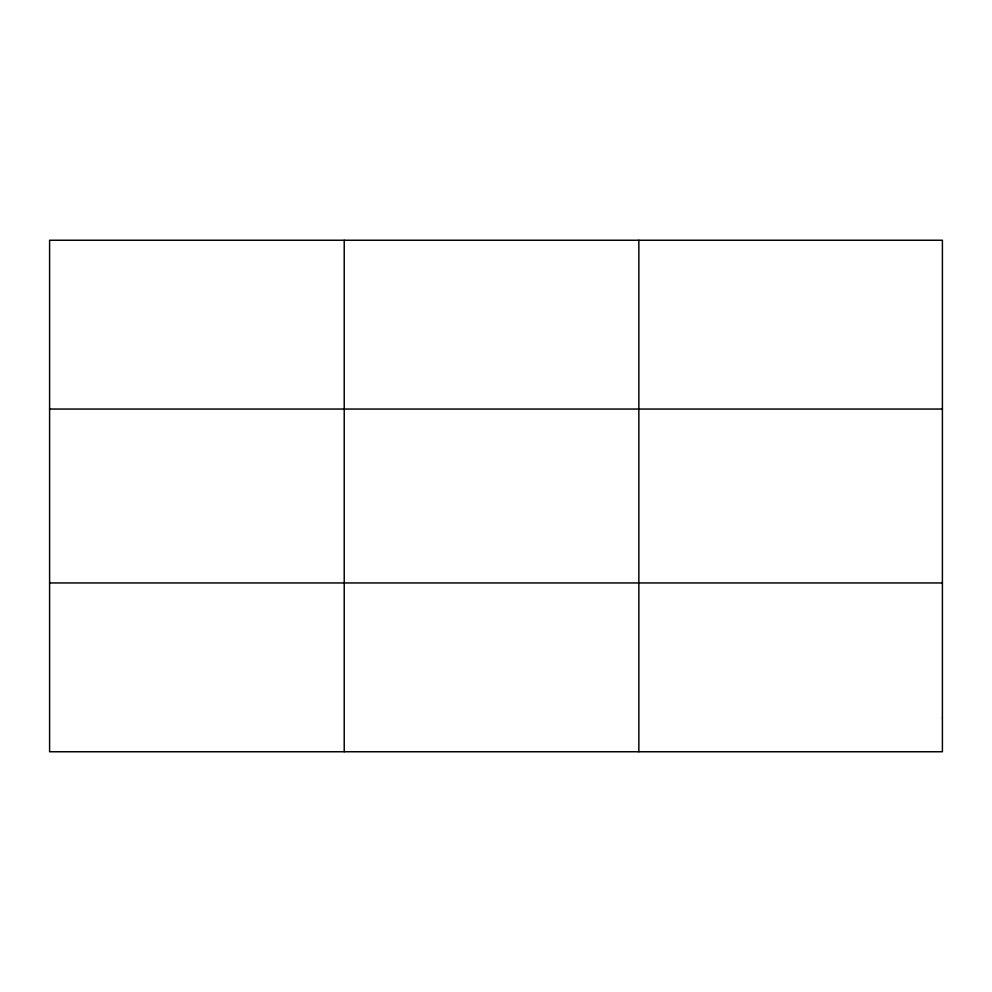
<?xml version="1.0" encoding="UTF-8"?>
<svg xmlns="http://www.w3.org/2000/svg" width="992" height="992" viewBox="0 0 992 992"><rect width="100%" height="100%" fill="white"/><g stroke="black" fill="none" stroke-linecap="round" stroke-linejoin="round"><path stroke-width="1.49" d="M344.224 240.25L344.224 751.75M638.848 240.25L638.848 751.75M49.6 409.051L942.4 409.051M49.6 582.949L942.4 582.949M942.4 717.985L942.4 751.75L49.6 751.75L49.6 240.25L942.4 240.25L942.4 717.985"/></g></svg>
